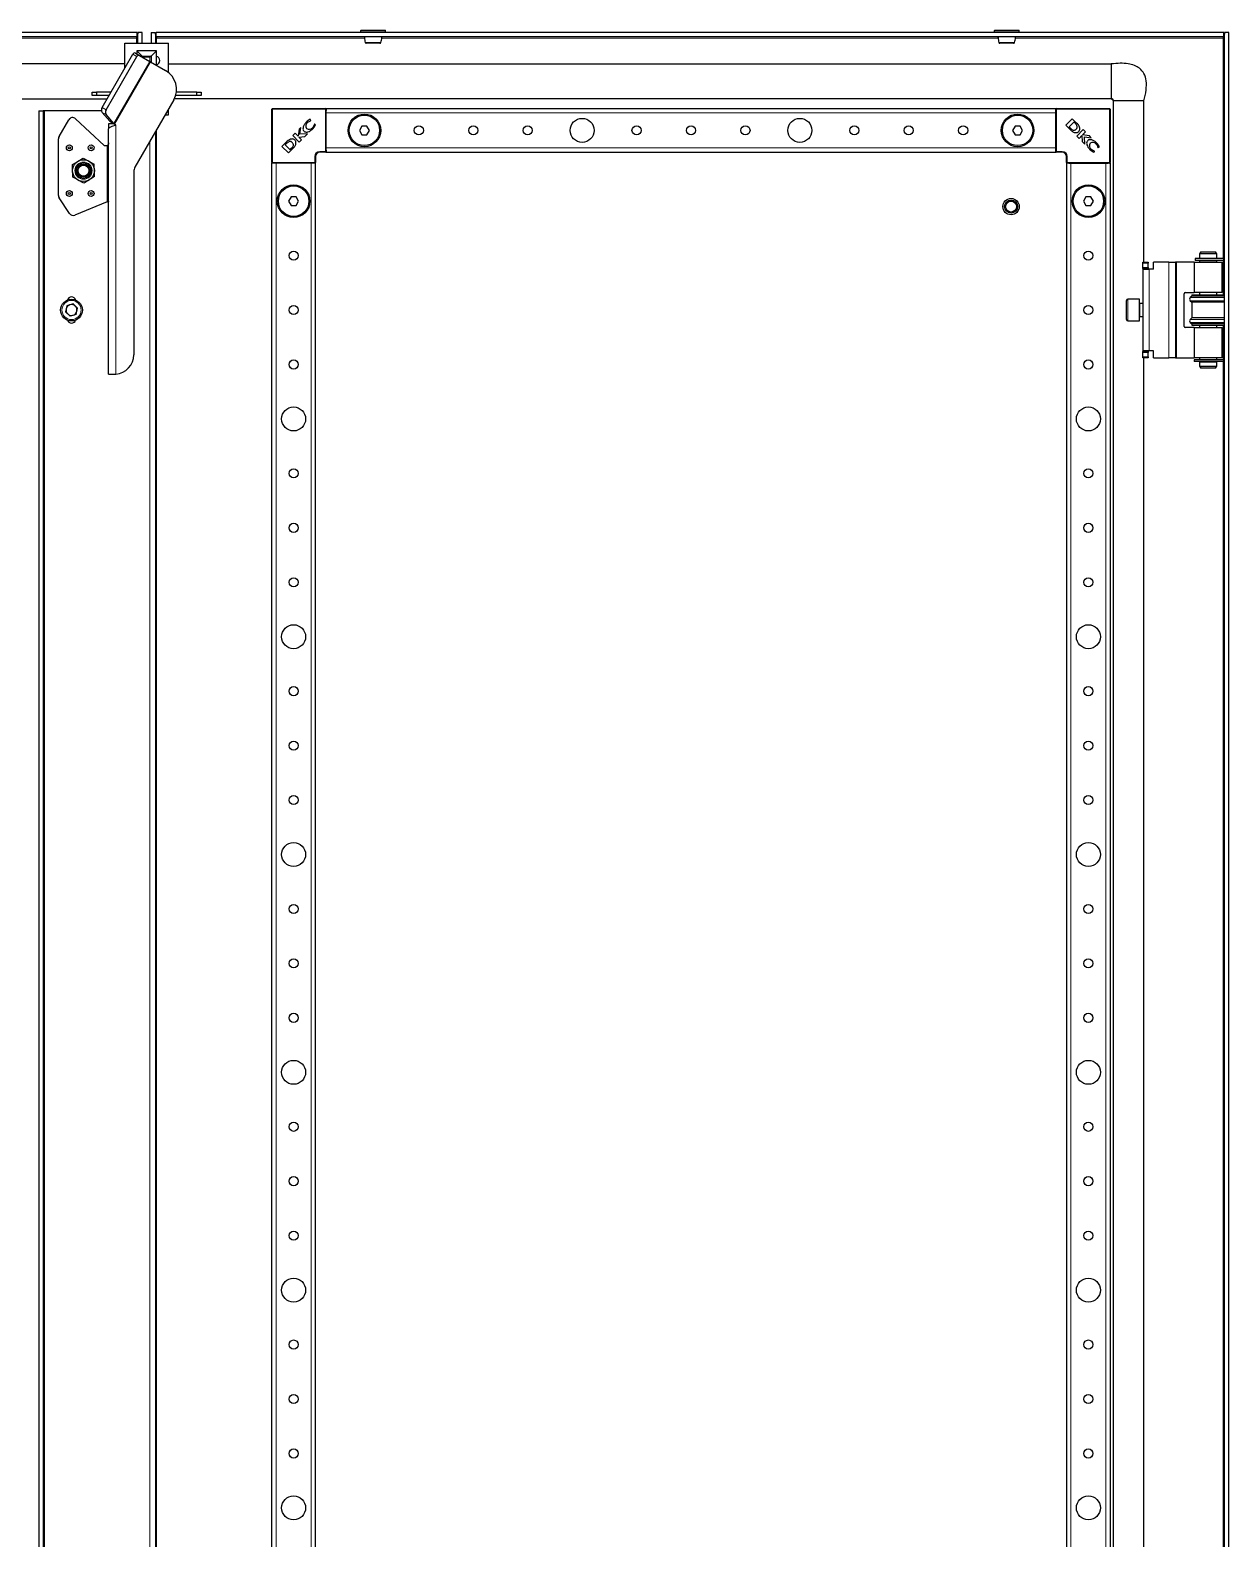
# Model space of a CAD drawing. Header units: millimetres. Extents: x -1235 to 3208, y -2404 to 1219.
# Drawn here: x -448 to 103, y -89 to 604 of the extents above; entities that cross this region are included whole.
import ezdxf

# ---------------------------------------------------------------- set-up
doc = ezdxf.new("R2010")
doc.units = ezdxf.units.MM

msp = doc.modelspace()

# ---------------------------------------------------------------- linework, layer by layer
at = {"color": 7, "linetype": 'Continuous', "lineweight": 25}
for p, q in [((-398.39, 602.68), (-888.79, 602.68)), ((-398.39, 600.68), (-398.39, 602.68)), ((-396.09, 602.68), (-398.09, 602.68)), ((-398.09, 597.68), (-398.09, 602.68)), ((-396.09, 597.68), (-396.09, 602.68)), ((-392.09, 602.68), (-390.09, 602.68)), ((-392.09, 602.68), (-392.09, 597.68)), ((-390.09, 602.68), (-390.09, 597.68)), ((-389.79, 600.68), (-389.79, 602.68)), ((100.61, 602.68), (-389.79, 602.68)), ((-295.84, 603.43), (-295.84, 602.68)), ((-295.59, 603.68), (-284.59, 603.68)), ((-284.34, 602.68), (-284.34, 603.43)), ((-4.84, 603.43), (-4.84, 602.68)), ((-4.59, 603.68), (3.92, 603.68)), ((3.92, 603.68), (6.41, 603.68)), ((6.66, 602.68), (6.66, 603.43)), ((100.61, 600.68), (100.61, 602.68)), ((102.91, 602.68), (100.91, 602.68)), ((100.91, -1552.32), (100.91, 602.68)), ((102.91, -1552.32), (102.91, 602.68)), ((-398.39, 600.68), (-888.79, 600.68)), ((-404.09, 597.68), (-384.09, 597.68)), ((-404.09, 586.25), (-404.09, 597.68)), ((-398.48, 600.68), (-398.69, 600.08)), ((100.61, 600.68), (-389.79, 600.68)), ((-389.49, 600.08), (-389.68, 600.68)), ((-384.09, 584.27), (-384.09, 597.68)), ((100.51, 600.68), (100.31, 600.08)), ((-414.52, 568.18), (-400.39, 592.66)), ((-412.69, 567.12), (-398.55, 591.6)), ((-399.27, 593.17), (-397.44, 592.11)), ((-396.09, 591.73), (-398.59, 594.22)), ((-398.59, 594.22), (-398.59, 592.78)), ((-389.59, 594.22), (-398.59, 594.22)), ((-397.44, 592.11), (-392.67, 589.36)), ((-396.09, 591.73), (-392.08, 591.73)), ((-396.09, 591.73), (-395.59, 591.23)), ((-396.09, 591.34), (-396.09, 591.73)), ((-392.31, 589.15), (-392.67, 589.36)), ((-392.08, 591.73), (-392.58, 591.23)), ((-392.31, 589.15), (-385.36, 585.14)), ((-392.08, 591.73), (-389.59, 594.22)), ((-392.08, 591.73), (-392.08, 589.02)), ((-389.59, 591.66), (-389.59, 594.22)), ((-389.59, 587.78), (-389.59, 591.66)), ((-404.09, 588.18), (-837.09, 588.18)), ((-389.59, 587.58), (-389.59, 587.78)), ((-384.09, 588.18), (48.91, 588.18)), ((-419.09, 573.68), (-419.09, 575.18)), ((-419.09, 575.18), (-417.09, 575.18)), ((-417.09, 575.18), (-417.09, 573.68)), ((-410.48, 575.18), (-417.09, 575.18)), ((-371.09, 575.18), (-380.45, 575.18)), ((-371.09, 573.68), (-371.09, 575.18)), ((-371.09, 575.18), (-369.09, 575.18)), ((-369.09, 575.18), (-369.09, 573.68)), ((-837.09, 572.18), (-412.21, 572.18)), ((-417.09, 573.68), (-419.09, 573.68)), ((-411.34, 573.68), (-417.09, 573.68)), ((-381.62, 571.63), (-399.46, 540.73)), ((48.91, 572.18), (-381.34, 572.18)), ((-371.09, 573.68), (-380.76, 573.68)), ((-369.09, 573.68), (-371.09, 573.68)), ((49.91, -1520.82), (49.91, 571.18)), ((63.91, 497.18), (63.91, 571.18)), ((-443.59, 566.68), (-443.59, -1516.32)), ((-443.59, 566.68), (-441.59, 566.68)), ((-441.59, 566.68), (-441.59, -1516.32)), ((-440.99, 566.68), (-441.59, 566.68)), ((-414.86, 566.68), (-440.99, 566.68)), ((-434.32, 554.83), (-429.86, 562.56)), ((-426.78, 562.99), (-413.59, 550.68)), ((-410.98, 561.9), (-414.55, 565.95)), ((-409.14, 560.84), (-412.72, 564.89)), ((-410.98, 561.9), (-409.14, 560.84)), ((-385.52, 564.88), (-384.09, 564.88)), ((-384.09, 564.88), (-384.09, 567.36)), ((-336.59, 542.98), (-336.59, 567.38)), ((-336.29, 567.68), (-311.89, 567.68)), ((-318.65, 562.14), (-318.98, 562.82)), ((-318.79, 562), (-318.65, 562.14)), ((-311.59, 567.38), (-311.59, 567.68)), ((-311.59, 567.68), (23.41, 567.68)), ((-311.59, 567.38), (-311.59, 566.74)), ((-311.59, 565.68), (-311.59, 566.74)), ((-311.59, 549.68), (-311.59, 565.68)), ((23.41, 567.38), (23.41, 567.68)), ((23.41, 566.74), (23.41, 567.38)), ((23.41, 565.68), (23.41, 566.74)), ((23.41, 549.68), (23.41, 565.68)), ((23.71, 567.68), (48.11, 567.68)), ((31.02, 563.03), (28.06, 560.08)), ((31.72, 561.51), (29.54, 559.33)), ((33.01, 561.04), (31.02, 563.03)), ((32.47, 560.79), (31.72, 561.51)), ((48.41, 567.38), (48.41, 542.98)), ((-409.07, 560.68), (-411.59, 560.68)), ((-411.59, 560.68), (-411.59, 558.44)), ((-411.59, 445.68), (-411.59, 558.44)), ((-408.27, 560), (-408.83, 560.53)), ((-408.59, 560.3), (-408.59, 559.88)), ((-408.29, 559.97), (-408.27, 560)), ((-390.09, 556.97), (-390.09, -1506.6)), ((-325.89, 556.34), (-326.93, 555.29)), ((-326.93, 555.29), (-323.98, 552.33)), ((-324.5, 554.95), (-325.89, 556.34)), ((-324.01, 558.22), (-324.5, 554.95)), ((-324.16, 554.63), (-321.5, 554.81)), ((-322.92, 553.39), (-324.16, 554.63)), ((-323.21, 559.01), (-324.01, 558.22)), ((-323.69, 555.92), (-323.21, 559.01)), ((-320.21, 556.09), (-323.69, 555.92)), ((-321.5, 554.81), (-320.21, 556.09)), ((-316.84, 560.57), (-316.94, 560.46)), ((-316.59, 560.06), (-316.84, 560.57)), ((-295.24, 559.68), (-296.39, 557.68)), ((-296.39, 557.68), (-295.24, 555.68)), ((-292.93, 559.68), (-295.24, 559.68)), ((-295.24, 555.68), (-292.93, 555.68)), ((-291.78, 557.68), (-292.93, 559.68)), ((-292.93, 555.68), (-291.78, 557.68)), ((4.76, 559.68), (3.61, 557.68)), ((3.61, 557.68), (4.76, 555.68)), ((7.07, 559.68), (4.76, 559.68)), ((4.76, 555.68), (7.07, 555.68)), ((8.22, 557.68), (7.07, 559.68)), ((7.07, 555.68), (8.22, 557.68)), ((28.06, 560.08), (29.95, 558.19)), ((29.54, 559.33), (30.22, 558.67)), ((29.95, 558.19), (29.97, 558.17)), ((36.02, 558.03), (33.07, 555.07)), ((33.07, 555.07), (34.12, 554.01)), ((34.12, 554.01), (35.37, 555.26)), ((35.37, 555.26), (35.54, 552.6)), ((35.68, 555.59), (37.07, 556.98)), ((38.95, 555.11), (35.68, 555.59)), ((37.07, 556.98), (36.02, 558.03)), ((36.65, 554.78), (39.74, 554.31)), ((36.83, 551.31), (36.65, 554.78)), ((39.74, 554.31), (38.95, 555.11)), ((-434.59, 527.79), (-434.59, 553.83)), ((-413.59, 550.68), (-412.19, 550.68)), ((-411.95, 550.68), (-412.19, 550.68)), ((-329.95, 552.28), (-331.94, 550.29)), ((-331.94, 550.29), (-328.98, 547.33)), ((-329.69, 551.73), (-330.42, 550.99)), ((-330.42, 550.99), (-328.23, 548.81)), ((-328.98, 547.33), (-327.09, 549.22)), ((-328.23, 548.81), (-327.58, 549.49)), ((-327.09, 549.22), (-327.07, 549.24)), ((-323.98, 552.33), (-322.92, 553.39)), ((-311.89, 547.68), (-314.59, 547.68)), ((-311.59, 548.63), (-311.59, 549.68)), ((-311.59, 548.63), (-311.59, 547.98)), ((-311.59, 547.68), (-311.59, 547.98)), ((-311.59, 547.68), (23.41, 547.68)), ((23.41, 548.63), (23.41, 549.68)), ((23.41, 547.98), (23.41, 548.63)), ((23.41, 547.68), (23.41, 547.98)), ((26.41, 547.68), (23.71, 547.68)), ((35.54, 552.6), (36.83, 551.31)), ((40.79, 547.68), (41.3, 547.93)), ((41.3, 547.93), (41.19, 548.04)), ((42.73, 549.88), (42.87, 549.74)), ((42.87, 549.74), (43.56, 550.08)), ((-428.15, 541.95), (-425.69, 543.45)), ((-423.22, 544.95), (-420.69, 543.57)), ((-336.59, -1492.32), (-336.59, 542.68)), ((-336.29, 542.68), (-336.59, 542.68)), ((-335.64, 542.68), (-336.29, 542.68)), ((-334.59, 542.68), (-335.64, 542.68)), ((-318.59, 542.68), (-334.59, 542.68)), ((-317.53, 542.68), (-318.59, 542.68)), ((-316.89, 542.68), (-317.53, 542.68)), ((-316.59, 542.68), (-316.89, 542.68)), ((-316.59, 545.68), (-316.59, 542.98)), ((-316.59, -1492.32), (-316.59, 542.68)), ((28.41, 542.98), (28.41, 545.68)), ((28.41, 542.68), (28.41, -1492.32)), ((28.41, 542.68), (28.71, 542.68)), ((29.36, 542.68), (28.71, 542.68)), ((29.36, 542.68), (30.41, 542.68)), ((30.41, 542.68), (46.41, 542.68)), ((46.41, 542.68), (47.47, 542.68)), ((48.11, 542.68), (47.47, 542.68)), ((48.11, 542.68), (48.41, 542.68)), ((48.41, 542.68), (48.41, -1492.32)), ((-422.95, 533.41), (-425.48, 534.79)), ((-418.02, 536.42), (-420.48, 534.91)), ((-399.99, 538.73), (-399.99, 454.68)), ((-429.49, 519.53), (-434.25, 526.68)), ((-327.74, 527.18), (-328.89, 525.18)), ((-325.43, 527.18), (-327.74, 527.18)), ((-324.28, 525.18), (-325.43, 527.18)), ((37.26, 527.18), (36.11, 525.18)), ((39.57, 527.18), (37.26, 527.18)), ((40.72, 525.18), (39.57, 527.18)), ((-412.19, 524.93), (-427.08, 518.78)), ((-412.19, 524.93), (-411.95, 525.18)), ((-412.19, 524.93), (-411.59, 525.03)), ((-328.89, 525.18), (-327.74, 523.18)), ((-327.74, 523.18), (-325.43, 523.18)), ((-325.43, 523.18), (-324.28, 525.18)), ((36.11, 525.18), (37.26, 523.18)), ((37.26, 523.18), (39.57, 523.18)), ((39.57, 523.18), (40.72, 525.18)), ((87.47, 498.88), (87.47, 497.98)), ((87.49, 498.88), (87.47, 498.88)), ((87.49, 498.88), (87.49, 497.98)), ((87.57, 498.88), (87.49, 498.88)), ((100.56, 498.88), (87.57, 498.88)), ((89.99, 501.93), (89.41, 500.93)), ((89.41, 500.93), (89.41, 498.93)), ((97.41, 500.93), (89.41, 500.93)), ((89.41, 498.93), (97.41, 498.93)), ((89.91, 498.93), (89.91, 498.88)), ((89.99, 501.93), (96.84, 501.93)), ((97.41, 500.93), (96.84, 501.93)), ((96.91, 498.88), (96.91, 498.93)), ((97.41, 498.93), (97.41, 500.93)), ((100.56, 497.98), (100.56, 498.88)), ((63.36, 496.68), (63.36, 497.18)), ((63.36, 497.18), (65.86, 497.18)), ((63.36, 494.68), (63.36, 496.68)), ((63.36, 494.18), (63.36, 494.68)), ((65.86, 494.18), (63.36, 494.18)), ((63.36, 494.18), (63.36, 493.88)), ((63.36, 493.88), (66.36, 493.88)), ((63.36, 493.88), (63.36, 456.48)), ((65.86, 497.18), (65.86, 496.68)), ((65.86, 494.68), (65.86, 496.68)), ((65.86, 494.68), (65.86, 494.18)), ((65.86, 493.88), (65.86, 494.18)), ((68.36, 493.88), (66.36, 493.88)), ((75.36, 497.18), (68.36, 497.18)), ((68.36, 493.88), (68.36, 497.18)), ((75.36, 497.18), (78.36, 497.18)), ((78.36, 497.18), (78.36, 453.18)), ((78.86, 497.18), (78.36, 497.18)), ((86.96, 497.18), (78.86, 497.18)), ((86.96, 497.18), (86.96, 483.18)), ((86.96, 497.18), (99.86, 497.18)), ((87.49, 497.98), (87.47, 497.98)), ((87.57, 497.98), (87.49, 497.98)), ((100.56, 497.98), (87.57, 497.98)), ((89.41, 497.93), (89.41, 497.18)), ((89.41, 497.93), (97.41, 497.93)), ((89.91, 497.98), (89.91, 497.93)), ((96.91, 497.93), (96.91, 497.98)), ((97.41, 497.18), (97.41, 497.93)), ((99.86, 483.18), (99.86, 497.18)), ((-427.9, 478), (-430.68, 477.18)), ((-427.9, 478), (-425.8, 476)), ((55.86, 475.18), (55.86, 479.58)), ((61.86, 480.18), (56.46, 480.18)), ((61.86, 475.18), (61.86, 480.18)), ((63.36, 478.18), (62.11, 478.18)), ((82.36, 467.68), (82.36, 482.68)), ((82.86, 483.18), (86.96, 483.18)), ((85.91, 481.58), (85.21, 480.9)), ((85.21, 479.47), (85.91, 478.78)), ((85.91, 482.18), (85.91, 481.58)), ((85.91, 482.18), (100.91, 482.18)), ((100.91, 481.58), (85.91, 481.58)), ((85.91, 478.78), (85.91, 471.58)), ((100.91, 478.78), (85.91, 478.78)), ((99.86, 483.18), (86.96, 483.18)), ((89.41, 483.18), (89.41, 482.18)), ((97.41, 482.18), (97.41, 483.18)), ((-430.68, 477.18), (-431.37, 474.37)), ((-429.27, 472.37), (-431.37, 474.37)), ((-426.49, 473.18), (-429.27, 472.37)), ((-426.49, 473.18), (-425.8, 476)), ((55.86, 470.78), (55.86, 475.18)), ((61.86, 470.18), (61.86, 475.18)), ((62.11, 472.18), (63.36, 472.18)), ((85.91, 471.58), (85.21, 470.9)), ((100.91, 471.58), (85.91, 471.58)), ((56.46, 470.18), (61.86, 470.18)), ((86.96, 467.18), (82.86, 467.18)), ((85.21, 469.47), (85.91, 468.78)), ((85.91, 468.78), (85.91, 468.18)), ((100.91, 468.78), (85.91, 468.78)), ((85.91, 468.18), (100.91, 468.18)), ((86.96, 467.18), (86.96, 453.18)), ((86.96, 467.18), (99.86, 467.18)), ((89.41, 468.18), (89.41, 467.18)), ((97.41, 467.18), (97.41, 468.18)), ((99.86, 453.18), (99.86, 467.18)), ((66.36, 456.48), (63.36, 456.48)), ((63.36, 456.48), (63.36, 456.18)), ((63.36, 456.18), (65.86, 456.18)), ((63.36, 455.68), (63.36, 456.18)), ((63.36, 453.68), (63.36, 455.68)), ((63.36, 453.18), (63.36, 453.68)), ((65.86, 453.18), (63.36, 453.18)), ((63.91, -177.82), (63.91, 453.18)), ((65.86, 456.18), (65.86, 456.48)), ((65.86, 456.18), (65.86, 455.68)), ((65.86, 453.68), (65.86, 455.68)), ((65.86, 453.68), (65.86, 453.18)), ((68.36, 456.48), (66.36, 456.48)), ((68.36, 453.18), (68.36, 456.48)), ((68.36, 453.18), (75.36, 453.18)), ((78.36, 453.18), (75.36, 453.18)), ((78.36, 453.18), (78.86, 453.18)), ((78.86, 453.18), (86.96, 453.18)), ((99.86, 453.18), (86.96, 453.18)), ((87.04, 452.38), (87.04, 451.48)), ((87.1, 452.38), (87.04, 452.38)), ((87.1, 451.48), (87.04, 451.48)), ((100.56, 452.38), (87.1, 452.38)), ((100.56, 451.48), (87.1, 451.48)), ((89.41, 453.18), (89.41, 452.43)), ((89.41, 452.43), (97.41, 452.43)), ((89.41, 451.43), (89.41, 449.43)), ((89.41, 451.43), (97.41, 451.43)), ((89.91, 452.43), (89.91, 452.38)), ((89.91, 451.48), (89.91, 451.43)), ((96.91, 452.38), (96.91, 452.43)), ((96.91, 451.43), (96.91, 451.48)), ((97.41, 452.43), (97.41, 453.18)), ((97.41, 449.43), (97.41, 451.43)), ((100.56, 451.48), (100.56, 452.38)), ((-411.59, 445.68), (-410.62, 445.68)), ((-410.62, 445.68), (-408.5, 445.68)), ((89.41, 449.43), (89.99, 448.43)), ((89.41, 449.43), (93.95, 449.43)), ((93.87, 448.43), (89.99, 448.43)), ((96.84, 448.43), (93.87, 448.43)), ((93.95, 449.43), (97.41, 449.43)), ((96.84, 448.43), (97.41, 449.43))]:
    msp.add_line(p, q, dxfattribs=at)
at = {"color": 8, "linetype": 'Continuous', "lineweight": 18}
for p, q in [((-284.34, 603.43), (-295.84, 603.43)), ((4.06, 603.43), (-4.84, 603.43)), ((6.66, 603.43), (4.06, 603.43)), ((-494.12, 600.08), (-398.69, 600.08)), ((-398.69, 600.08), (-398.69, 597.68)), ((-389.49, 597.68), (-389.49, 600.08)), ((-389.49, 600.08), (-294.06, 600.08)), ((-286.11, 600.08), (-3.06, 600.08)), ((4.88, 600.08), (100.31, 600.08)), ((100.31, 600.08), (100.31, 498.88)), ((-409.14, 560.84), (-392.67, 589.36)), ((-408.83, 560.53), (-392.31, 589.15)), ((-400.39, 592.66), (-398.55, 591.6)), ((-392.58, 591.23), (-395.59, 591.23)), ((-395.59, 591.23), (-395.59, 591.05)), ((-392.58, 589.31), (-392.58, 591.23)), ((-414.52, 568.18), (-412.69, 567.12)), ((-440.99, -1516.32), (-440.99, 566.68)), ((-414.55, 565.95), (-412.72, 564.89)), ((-336.29, 567.38), (-336.59, 567.38)), ((-336.29, 567.38), (-336.29, 567.68)), ((-336.29, 567.38), (-336.29, 542.98)), ((-311.89, 567.38), (-336.29, 567.38)), ((-311.89, 567.68), (-311.89, 567.38)), ((-311.89, 547.98), (-311.89, 567.38)), ((-311.59, 567.38), (-311.89, 567.38)), ((-311.59, 565.68), (23.41, 565.68)), ((23.71, 567.38), (23.41, 567.38)), ((23.71, 567.38), (23.71, 567.68)), ((23.71, 567.38), (23.71, 547.98)), ((48.11, 567.38), (23.71, 567.38)), ((48.11, 567.38), (48.11, 567.68)), ((48.11, 542.98), (48.11, 567.38)), ((48.11, 567.38), (48.41, 567.38)), ((-408.29, 445.71), (-408.29, 559.97)), ((-389.49, -1507.64), (-389.49, 558.01)), ((-412.19, 524.93), (-412.19, 550.68)), ((-392.69, 552.46), (-392.69, -1502.1)), ((-314.59, 547.98), (-311.89, 547.98)), ((-314.59, 547.68), (-314.59, 547.98)), ((-311.89, 547.98), (-311.89, 547.68)), ((-311.59, 547.98), (-311.89, 547.98)), ((-311.59, 549.68), (23.41, 549.68)), ((23.71, 547.98), (23.41, 547.98)), ((23.71, 547.98), (26.41, 547.98)), ((23.71, 547.68), (23.71, 547.98)), ((26.41, 547.68), (26.41, 547.98)), ((-336.29, 542.98), (-336.59, 542.98)), ((-336.29, 542.98), (-316.89, 542.98)), ((-336.29, 542.98), (-336.29, 542.68)), ((-334.59, -1492.32), (-334.59, 542.68)), ((-318.59, -1492.32), (-318.59, 542.68)), ((-316.89, 542.98), (-316.89, 545.68)), ((-316.59, 545.68), (-316.89, 545.68)), ((-316.89, 542.98), (-316.89, 542.68)), ((-316.59, 542.98), (-316.89, 542.98)), ((28.41, 545.68), (28.71, 545.68)), ((28.71, 542.98), (28.41, 542.98)), ((28.71, 545.68), (28.71, 542.98)), ((28.71, 542.98), (48.11, 542.98)), ((28.71, 542.68), (28.71, 542.98)), ((30.41, 542.68), (30.41, -1492.32)), ((46.41, 542.68), (46.41, -1492.32)), ((48.11, 542.68), (48.11, 542.98)), ((48.41, 542.98), (48.11, 542.98)), ((87.57, 497.98), (87.57, 498.88)), ((65.86, 496.68), (63.36, 496.68)), ((63.36, 494.68), (65.86, 494.68)), ((66.36, 493.88), (66.36, 456.48)), ((75.36, 497.18), (75.36, 453.18)), ((78.86, 453.18), (78.86, 497.18)), ((100.31, 497.98), (100.31, 482.18)), ((56.46, 480.18), (56.46, 475.18)), ((62.11, 478.18), (62.11, 472.18)), ((100.91, 480.9), (85.21, 480.9)), ((100.91, 479.47), (85.21, 479.47)), ((56.46, 475.18), (56.46, 470.18)), ((100.91, 470.9), (85.21, 470.9)), ((100.91, 469.47), (85.21, 469.47)), ((100.31, 468.18), (100.31, 452.38)), ((65.86, 455.68), (63.36, 455.68)), ((63.36, 453.68), (65.86, 453.68)), ((87.1, 451.48), (87.1, 452.38)), ((100.31, 451.48), (100.31, -176.12))]:
    msp.add_line(p, q, dxfattribs=at)
at = {"color": 7, "linetype": 'Continuous', "lineweight": 25}
for centre, radius in [((-294.09, 557.68), 7.5), ((-294.09, 557.68), 7), ((-194.09, 557.68), 5.5), ((-94.09, 557.68), 5.5), ((5.91, 557.68), 7.5), ((5.91, 557.68), 7), ((-269.09, 557.68), 2.1), ((-244.09, 557.68), 2.1), ((-219.09, 557.68), 2.1), ((-169.09, 557.68), 2.1), ((-144.09, 557.68), 2.1), ((-119.09, 557.68), 2.1), ((-69.09, 557.68), 2.1), ((-44.09, 557.68), 2.1), ((-19.09, 557.68), 2.1), ((-429.59, 549.68), 1.35), ((-429.59, 549.68), 0.493), ((-419.59, 549.68), 1.35), ((-419.59, 549.68), 0.493), ((-423.09, 539.18), 5), ((-423.09, 539.18), 3.57), ((-423.09, 539.18), 3), ((-423.09, 539.18), 2.5), ((-429.59, 528.68), 1.35), ((-429.59, 528.68), 0.493), ((-419.59, 528.68), 1.35), ((-419.59, 528.68), 0.493), ((-326.59, 525.18), 7.5), ((-326.59, 525.18), 7), ((38.41, 525.18), 7.5), ((38.41, 525.18), 7), ((2.91, 522.68), 3.75), ((2.91, 522.68), 3), ((2.91, 522.68), 2.5), ((-326.59, 500.18), 2.1), ((38.41, 500.18), 2.1), ((-428.59, 475.18), 5), ((-326.59, 475.18), 2.1), ((38.41, 475.18), 2.1), ((-326.59, 450.18), 2.1), ((38.41, 450.18), 2.1), ((-326.59, 425.18), 5.5), ((38.41, 425.18), 5.5), ((-326.59, 400.18), 2.1), ((38.41, 400.18), 2.1), ((-326.59, 375.18), 2.1), ((38.41, 375.18), 2.1), ((-326.59, 350.18), 2.1), ((38.41, 350.18), 2.1), ((-326.59, 325.18), 5.5), ((38.41, 325.18), 5.5), ((-326.59, 300.18), 2.1), ((38.41, 300.18), 2.1), ((-326.59, 275.18), 2.1), ((38.41, 275.18), 2.1), ((-326.59, 250.18), 2.1), ((38.41, 250.18), 2.1), ((-326.59, 225.18), 5.5), ((38.41, 225.18), 5.5), ((-326.59, 200.18), 2.1), ((38.41, 200.18), 2.1), ((-326.59, 175.18), 2.1), ((38.41, 175.18), 2.1), ((-326.59, 150.18), 2.1), ((38.41, 150.18), 2.1), ((-326.59, 125.18), 5.5), ((38.41, 125.18), 5.5), ((-326.59, 100.18), 2.1), ((38.41, 100.18), 2.1), ((-326.59, 75.18), 2.1), ((38.41, 75.18), 2.1), ((-326.59, 50.18), 2.1), ((38.41, 50.18), 2.1), ((-326.59, 25.18), 5.5), ((38.41, 25.18), 5.5), ((-326.59, 0.18), 2.1), ((38.41, 0.18), 2.1), ((-326.59, -24.82), 2.1), ((38.41, -24.82), 2.1), ((-326.59, -49.82), 2.1), ((38.41, -49.82), 2.1), ((-326.59, -74.82), 5.5), ((38.41, -74.82), 5.5)]:
    msp.add_circle(centre, radius, dxfattribs=at)
at = {"color": 8, "linetype": 'Continuous', "lineweight": 18}
for centre, radius in [((-423.09, 539.18), 3.97), ((-428.59, 475.18), 4.4)]:
    msp.add_circle(centre, radius, dxfattribs=at)
at = {"color": 7, "linetype": 'Continuous', "lineweight": 25}
for centre, radius, start, end in [((-295.59, 603.43), 0.25, 90, 180), ((-284.59, 603.43), 0.25, 0, 90), ((-4.59, 603.43), 0.25, 90, 180), ((6.41, 603.43), 0.25, 0, 90), ((-293.2, 598.18), 0.5, 195.31604, 270.02276), ((-286.97, 598.18), 0.5, 269.99815, 345.40011), ((-2.2, 598.18), 0.5, 195.24646, 270.04596), ((4.03, 598.18), 0.5, 269.96367, 344.83397), ((-399.56, 592.33), 0.893, 71.42175, 158.04947), ((-397.72, 591.27), 0.893, 71.42175, 158.04947), ((-390.09, 589.72), 2, 284.47751, 75.52249), ((-390.36, 576.48), 10, 330.95313, 60), ((-412.9, 567.04), 1.98, 144.95207, 213.44806), ((-428.14, 561.53), 2, 46.97493, 149.03624), ((-411.06, 565.98), 1.98, 144.95207, 213.44806), ((-336.29, 567.38), 0.3, 90, 180), ((-319.08, 559.69), 1.97, 128.45405, 215.887), ((-311.89, 567.38), 0.3, 0, 90), ((23.71, 567.38), 0.3, 90, 180), ((48.11, 567.38), 0.3, 0, 90), ((-432.59, 553.83), 2, 150, 180), ((-319.51, 560.09), 1.94, 233.30966, 322.34638), ((27.99, 556.61), 6.12, 36.98881, 43.07444), ((29.81, 557.38), 4.87, 20.34448, 48.77765), ((-326.29, 549.07), 4.87, 110.34448, 138.77765), ((-325.51, 547.26), 6.12, 126.98881, 133.07444), ((-314.59, 545.68), 2, 90, 180), ((-311.89, 547.98), 0.3, 270, 360), ((23.71, 547.98), 0.3, 180, 270), ((26.41, 545.68), 2, 0, 90), ((40.82, 550.61), 1.94, 143.30966, 232.34638), ((40.42, 550.17), 1.97, 38.45405, 125.887), ((-395.99, 538.73), 4, 150, 180), ((-336.29, 542.98), 0.3, 180, 270), ((-316.89, 542.98), 0.3, 270, 0), ((28.71, 542.98), 0.3, 180, 270), ((48.11, 542.98), 0.3, 270, 0), ((-432.59, 527.79), 2, 180, 213.69007), ((-427.82, 520.64), 2, 213.69007, 291.80141), ((-428.59, 479.18), 2, 18.20996, 161.79004), ((56.46, 479.58), 0.6, 90, 180), ((62.11, 478.43), 0.25, 180, 270), ((82.86, 482.68), 0.5, 90, 180), ((85.91, 480.18), 1, 134.427, 225.573), ((-428.59, 475.18), 2.51, 166.35345, 226.35345), ((-428.59, 475.18), 2.51, 106.35345, 166.35345), ((-428.59, 475.18), 2.51, 226.35345, 286.35345), ((-428.59, 475.18), 2.51, 46.35345, 106.35345), ((-428.59, 475.18), 2.51, 286.35345, 346.35345), ((-428.59, 475.18), 2.51, 346.35345, 46.35345), ((62.11, 471.93), 0.25, 90, 180), ((-428.59, 471.18), 2, 198.20996, 341.79004), ((56.46, 470.78), 0.6, 180, 270), ((82.86, 467.68), 0.5, 180, 270), ((85.91, 470.18), 1, 134.427, 225.573), ((-408.99, 454.68), 9, 274.50464, 0)]:
    msp.add_arc(centre, radius, start, end, dxfattribs=at)
at = {"color": 8, "linetype": 'Continuous', "lineweight": 18}
for centre, start, end in [((-314.59, 545.68), 90, 180), ((26.41, 545.68), 0, 90)]:
    msp.add_arc(centre, 2.3, start, end, dxfattribs=at)
at = {"color": 7, "linetype": 'Continuous', "lineweight": 25}
for points, knots in [([(-398.09, 602.68), (-398.11, 602.3), (-398.15, 601.73), (-398.33, 601.16), (-398.39, 600.97)], [0, 0, 0, 0, 0.662931, 1, 1, 1, 1]), ([(-389.79, 601), (-389.83, 601.13), (-390.02, 601.69), (-390.06, 602.25), (-390.09, 602.68)], [0, 0, 0, 0, 0.226541, 1, 1, 1, 1]), ([(100.91, 602.68), (100.89, 602.25), (100.85, 601.69), (100.66, 601.13), (100.61, 601)], [0, 0, 0, 0, 0.773459, 1, 1, 1, 1]), ([(-294.11, 600.68), (-294.1, 600.55), (-294.09, 599.64), (-293.86, 598.77), (-293.67, 598.03)], [0, 0, 0, 0, 0.14185, 1, 1, 1, 1]), ([(-291.79, 597.68), (-291.98, 597.68), (-292.45, 597.68), (-292.99, 597.68), (-293.12, 597.68), (-293.19, 597.68)], [0, 0, 0, 0, 0.2565532, 0.6279811, 1, 1, 1, 1]), ([(-286.97, 597.68), (-287.02, 597.68), (-287.1, 597.68), (-287.66, 597.68), (-288.46, 597.68), (-289.46, 597.68), (-290.52, 597.68), (-291.3, 597.68), (-291.69, 597.68), (-291.79, 597.68)], [0, 0, 0, 0, 0.158514, 0.317278, 0.475863, 0.634247, 0.792477, 0.950708, 1, 1, 1, 1]), ([(-286.5, 598.03), (-286.31, 598.77), (-286.09, 599.64), (-286.07, 600.55), (-286.06, 600.68)], [0, 0, 0, 0, 0.85815, 1, 1, 1, 1]), ([(-3.11, 600.68), (-3.1, 600.55), (-3.09, 599.64), (-2.86, 598.77), (-2.67, 598.03)], [0, 0, 0, 0, 0.14185, 1, 1, 1, 1]), ([(3.99, 597.68), (4, 597.68), (4.04, 597.68), (3.76, 597.68), (3.24, 597.68), (2.53, 597.68), (1.67, 597.68), (0.61, 597.68), (-0.42, 597.68), (-1.3, 597.68), (-1.91, 597.68), (-2.21, 597.68), (-2.17, 597.68), (-2.16, 597.68)], [0, 0, 0, 0, 0.03384, 0.141254, 0.248698, 0.315774, 0.423314, 0.530846, 0.63821, 0.745706, 0.853372, 0.960917, 1, 1, 1, 1]), ([(4.5, 598.03), (4.69, 598.77), (4.91, 599.64), (4.93, 600.55), (4.94, 600.68)], [0, 0, 0, 0, 0.8581504, 1, 1, 1, 1]), ([(63.91, 571.18), (64.32, 572.86), (65.05, 575.9), (65.15, 580.21), (64.18, 583.77), (62.12, 586.22), (59.49, 587.64), (56.47, 588.38), (52.87, 588.59), (50.3, 588.32), (48.91, 588.18)], [0, 0, 0, 0, 0.176067, 0.318225, 0.435596, 0.543482, 0.633889, 0.737152, 0.858183, 1, 1, 1, 1]), ([(48.91, 588.18), (48.91, 588.15), (48.91, 588.09), (48.91, 587.45), (48.91, 585.98), (48.91, 583.79), (48.91, 581.79), (48.91, 580.18), (48.91, 578.58), (48.91, 576.57), (48.91, 574.39), (48.91, 572.88), (48.91, 572.48), (48.91, 572.34)], [0, 0, 0, 0, 0.0691652, 0.1363002, 0.2672913, 0.3982825, 0.4654174, 0.5345826, 0.6037478, 0.6708828, 0.8018739, 0.9328651, 1, 1, 1, 1]), ([(48.91, 572.34), (49.01, 572.33), (49.15, 572.31), (49.31, 572.24), (49.39, 572.19), (49.45, 572.12), (49.49, 572.05), (49.52, 571.98), (49.59, 571.8), (49.75, 571.72), (49.9, 571.49), (49.93, 571.29), (49.95, 571.18)], [0, 0, 0, 0, 0.146823, 0.202041, 0.247643, 0.28691, 0.323569, 0.360785, 0.40083, 0.628513, 0.79432, 1, 1, 1, 1]), ([(48.91, 572.18), (49.14, 572.03), (49.54, 571.77), (49.8, 571.36), (49.91, 571.18)], [0, 0, 0, 0, 0.556114, 1, 1, 1, 1]), ([(50.89, 571.18), (50.6, 571.18), (50.14, 571.18), (50.06, 571.18), (50.03, 571.18)], [0, 0, 0, 0, 0.649139, 1, 1, 1, 1]), ([(-320.72, 561.59), (-321.05, 561.22), (-321.66, 560.52), (-322.21, 559.35), (-322.35, 558.41), (-322.2, 557.77), (-322.01, 557.54), (-321.92, 557.42)], [0, 0, 0, 0, 0.315674, 0.58952, 0.813199, 0.909026, 1, 1, 1, 1]), ([(-318.98, 562.82), (-319.32, 562.64), (-319.95, 562.3), (-320.47, 561.81), (-320.72, 561.59)], [0, 0, 0, 0, 0.5368, 1, 1, 1, 1]), ([(-320.3, 561.23), (-320.04, 561.45), (-319.59, 561.82), (-319.02, 561.95), (-318.79, 562)], [0, 0, 0, 0, 0.579608, 1, 1, 1, 1]), ([(-321.92, 557.42), (-321.76, 557.28), (-321.42, 557), (-320.73, 556.84), (-319.85, 556.97), (-318.78, 557.53), (-318.09, 558.17), (-317.69, 558.54)], [0, 0, 0, 0, 0.130532, 0.266031, 0.423997, 0.666819, 1, 1, 1, 1]), ([(-316.94, 560.46), (-317.09, 560.14), (-317.35, 559.57), (-317.78, 559.11), (-317.97, 558.9)], [0, 0, 0, 0, 0.547643, 1, 1, 1, 1]), ([(-317.69, 558.54), (-317.44, 558.81), (-317.02, 559.27), (-316.72, 559.82), (-316.59, 560.06)], [0, 0, 0, 0, 0.577653, 1, 1, 1, 1]), ([(29.97, 558.17), (30.05, 558.09), (30.21, 557.94), (30.37, 557.79), (30.45, 557.71)], [0, 0, 0, 0, 0.486421, 1, 1, 1, 1]), ([(30.22, 558.67), (30.42, 558.48), (30.79, 558.13), (31.33, 557.81), (31.78, 557.74), (32.12, 557.81), (32.47, 558), (32.68, 558.2), (32.8, 558.3)], [0, 0, 0, 0, 0.274676, 0.503042, 0.607381, 0.716579, 0.843412, 1, 1, 1, 1]), ([(30.45, 557.71), (30.6, 557.58), (30.87, 557.33), (31.17, 557.12), (31.3, 557.03)], [0, 0, 0, 0, 0.55183, 1, 1, 1, 1]), ([(31.3, 557.03), (31.5, 556.92), (31.89, 556.72), (32.52, 556.6), (33.12, 556.64), (33.65, 556.84), (34.09, 557.2), (34.38, 557.71), (34.5, 558.37), (34.41, 558.83), (34.37, 559.08)], [0, 0, 0, 0, 0.138091, 0.265455, 0.384013, 0.496103, 0.605759, 0.71979, 0.847662, 1, 1, 1, 1]), ([(32.8, 558.3), (32.89, 558.4), (33.05, 558.57), (33.24, 558.85), (33.33, 559.13), (33.33, 559.45), (33.17, 559.85), (32.99, 560.14), (32.88, 560.29)], [0, 0, 0, 0, 0.176808, 0.319231, 0.43938, 0.552395, 0.749205, 1, 1, 1, 1]), ([(-327.21, 552.06), (-327.3, 552.16), (-327.48, 552.32), (-327.76, 552.5), (-328.03, 552.6), (-328.36, 552.6), (-328.76, 552.44), (-329.04, 552.26), (-329.2, 552.15)], [0, 0, 0, 0, 0.176808, 0.319231, 0.43938, 0.552395, 0.749205, 1, 1, 1, 1]), ([(-325.93, 550.57), (-325.83, 550.77), (-325.62, 551.16), (-325.5, 551.79), (-325.54, 552.39), (-325.74, 552.92), (-326.1, 553.36), (-326.62, 553.65), (-327.27, 553.76), (-327.73, 553.68), (-327.98, 553.64)], [0, 0, 0, 0, 0.138091, 0.265455, 0.384013, 0.496103, 0.605759, 0.71979, 0.847662, 1, 1, 1, 1]), ([(-327.58, 549.49), (-327.38, 549.69), (-327.04, 550.05), (-326.71, 550.59), (-326.65, 551.04), (-326.72, 551.38), (-326.91, 551.74), (-327.1, 551.95), (-327.21, 552.06)], [0, 0, 0, 0, 0.274676, 0.503042, 0.607381, 0.716579, 0.843412, 1, 1, 1, 1]), ([(-327.07, 549.24), (-327, 549.31), (-326.84, 549.47), (-326.69, 549.64), (-326.61, 549.72)], [0, 0, 0, 0, 0.486421, 1, 1, 1, 1]), ([(-326.61, 549.72), (-326.48, 549.87), (-326.24, 550.14), (-326.03, 550.43), (-325.93, 550.57)], [0, 0, 0, 0, 0.55183, 1, 1, 1, 1]), ([(38.16, 553.02), (38.02, 552.85), (37.74, 552.52), (37.57, 551.82), (37.7, 550.95), (38.27, 549.87), (38.9, 549.18), (39.27, 548.79)], [0, 0, 0, 0, 0.130532, 0.266031, 0.423997, 0.666819, 1, 1, 1, 1]), ([(42.32, 551.81), (41.95, 552.14), (41.25, 552.76), (40.08, 553.31), (39.14, 553.45), (38.5, 553.29), (38.27, 553.11), (38.16, 553.02)], [0, 0, 0, 0, 0.3156741, 0.5895198, 0.8131992, 0.9090264, 1, 1, 1, 1]), ([(39.27, 548.79), (39.54, 548.54), (40, 548.11), (40.56, 547.81), (40.79, 547.68)], [0, 0, 0, 0, 0.577653, 1, 1, 1, 1]), ([(41.19, 548.04), (40.88, 548.19), (40.3, 548.45), (39.84, 548.88), (39.63, 549.07)], [0, 0, 0, 0, 0.547643, 1, 1, 1, 1]), ([(41.96, 551.4), (42.18, 551.14), (42.56, 550.69), (42.68, 550.12), (42.73, 549.88)], [0, 0, 0, 0, 0.5796082, 1, 1, 1, 1]), ([(43.56, 550.08), (43.38, 550.42), (43.04, 551.05), (42.55, 551.57), (42.32, 551.81)], [0, 0, 0, 0, 0.5368, 1, 1, 1, 1]), ([(-428.08, 539.06), (-428.09, 539.32), (-428.11, 540.3), (-428.14, 541.25), (-428.15, 541.95)], [0, 0, 0, 0, 0.268634, 1, 1, 1, 1]), ([(-425.69, 543.45), (-425.63, 543.49), (-424.8, 543.99), (-423.98, 544.49), (-423.22, 544.95)], [0, 0, 0, 0, 0.070201, 1, 1, 1, 1]), ([(-420.69, 543.57), (-420.63, 543.54), (-419.77, 543.07), (-418.94, 542.61), (-418.16, 542.19)], [0, 0, 0, 0, 0.070201, 1, 1, 1, 1]), ([(-418.09, 539.3), (-418.09, 539.56), (-418.12, 540.54), (-418.14, 541.49), (-418.16, 542.19)], [0, 0, 0, 0, 0.268634, 1, 1, 1, 1]), ([(-428.01, 536.18), (-428.02, 536.42), (-428.04, 537.36), (-428.07, 538.34), (-428.08, 539.06)], [0, 0, 0, 0, 0.257551, 1, 1, 1, 1]), ([(-425.48, 534.79), (-425.54, 534.83), (-426.4, 535.29), (-427.23, 535.75), (-428.01, 536.18)], [0, 0, 0, 0, 0.070201, 1, 1, 1, 1]), ([(-420.48, 534.91), (-420.54, 534.88), (-421.37, 534.37), (-422.19, 533.87), (-422.95, 533.41)], [0, 0, 0, 0, 0.070201, 1, 1, 1, 1]), ([(-418.02, 536.42), (-418.02, 536.66), (-418.05, 537.6), (-418.07, 538.58), (-418.09, 539.3)], [0, 0, 0, 0, 0.257551, 1, 1, 1, 1])]:
    msp.add_open_spline(points, degree=3, knots=knots, dxfattribs=at)
for points in [[(-398.69, 600.08), (-398.66, 600.16), (-398.61, 600.32), (-398.54, 600.52), (-398.46, 600.65), (-398.41, 600.67), (-398.39, 600.68)], [(-389.79, 600.68), (-389.76, 600.67), (-389.71, 600.65), (-389.64, 600.52), (-389.56, 600.32), (-389.51, 600.16), (-389.49, 600.08)], [(100.31, 600.08), (100.34, 600.16), (100.39, 600.32), (100.46, 600.52), (100.54, 600.65), (100.59, 600.67), (100.61, 600.68)], [(53.35, 571.18), (52.86, 571.18), (51.89, 571.18), (51.22, 571.18), (50.89, 571.18)], [(56.91, 571.18), (56.29, 571.18), (55.03, 571.18), (53.91, 571.18), (53.35, 571.18)], [(60.48, 571.18), (59.92, 571.18), (58.8, 571.18), (57.54, 571.18), (56.91, 571.18)], [(62.94, 571.18), (62.6, 571.18), (61.94, 571.18), (60.97, 571.18), (60.48, 571.18)], [(63.91, 571.18), (63.87, 571.18), (63.79, 571.18), (63.22, 571.18), (62.94, 571.18)], [(-410.98, 561.9), (-410.83, 561.8), (-410.54, 561.61), (-410, 561.27), (-409.43, 560.91), (-409.03, 560.66), (-408.83, 560.53)], [(-408.29, 559.97), (-408.72, 559.84), (-409.58, 559.59), (-410.67, 559.21), (-411.44, 558.82), (-411.54, 558.57), (-411.59, 558.44)], [(-409.14, 560.84), (-409.12, 560.82), (-409.08, 560.77), (-409, 560.69), (-408.92, 560.61), (-408.86, 560.56), (-408.83, 560.53)], [(-411.59, 551.88), (-411.61, 551.68), (-411.64, 551.28), (-411.85, 550.88), (-411.95, 550.68)], [(-411.95, 525.18), (-411.9, 525.17), (-411.79, 525.15), (-411.68, 525.11), (-411.6, 525.08), (-411.59, 525.05), (-411.59, 525.04)], [(-410.62, 445.68), (-410.46, 445.68), (-410.14, 445.69), (-409.56, 445.69), (-408.93, 445.7), (-408.5, 445.71), (-408.29, 445.71)]]:
    msp.add_open_spline(points, degree=3, dxfattribs=at)
at = {"color": 8, "linetype": 'Continuous', "lineweight": 18}
for points, knots in [([(-293.64, 598.06), (-293.66, 598.06), (-293.71, 598.06), (-293.41, 598.06), (-292.82, 598.06), (-292.28, 598.06), (-292.05, 598.06)], [0, 0, 0, 0, 0.083271, 0.424284, 0.764725, 1, 1, 1, 1]), ([(-292.05, 598.06), (-291.95, 598.06), (-291.5, 598.06), (-290.98, 598.06), (-290.18, 598.06), (-289.36, 598.06), (-288.21, 598.06), (-287.26, 598.06), (-286.68, 598.06), (-286.43, 598.06), (-286.5, 598.06), (-286.5, 598.06)], [0, 0, 0, 0, 0.048751, 0.204942, 0.205393, 0.362034, 0.518827, 0.675799, 0.832923, 0.989778, 1, 1, 1, 1]), ([(-2.63, 598.06), (-2.65, 598.06), (-2.69, 598.06), (-2.35, 598.06), (-1.65, 598.06), (-0.63, 598.06), (0.56, 598.06), (1.79, 598.06), (2.78, 598.06), (3.61, 598.06), (4.21, 598.06), (4.53, 598.06), (4.48, 598.06), (4.47, 598.06)], [0, 0, 0, 0, 0.038891, 0.14638, 0.253973, 0.361383, 0.468681, 0.576165, 0.683665, 0.750707, 0.858068, 0.965424, 1, 1, 1, 1])]:
    msp.add_open_spline(points, degree=3, knots=knots, dxfattribs=at)

doc.saveas('drawing.dxf')
